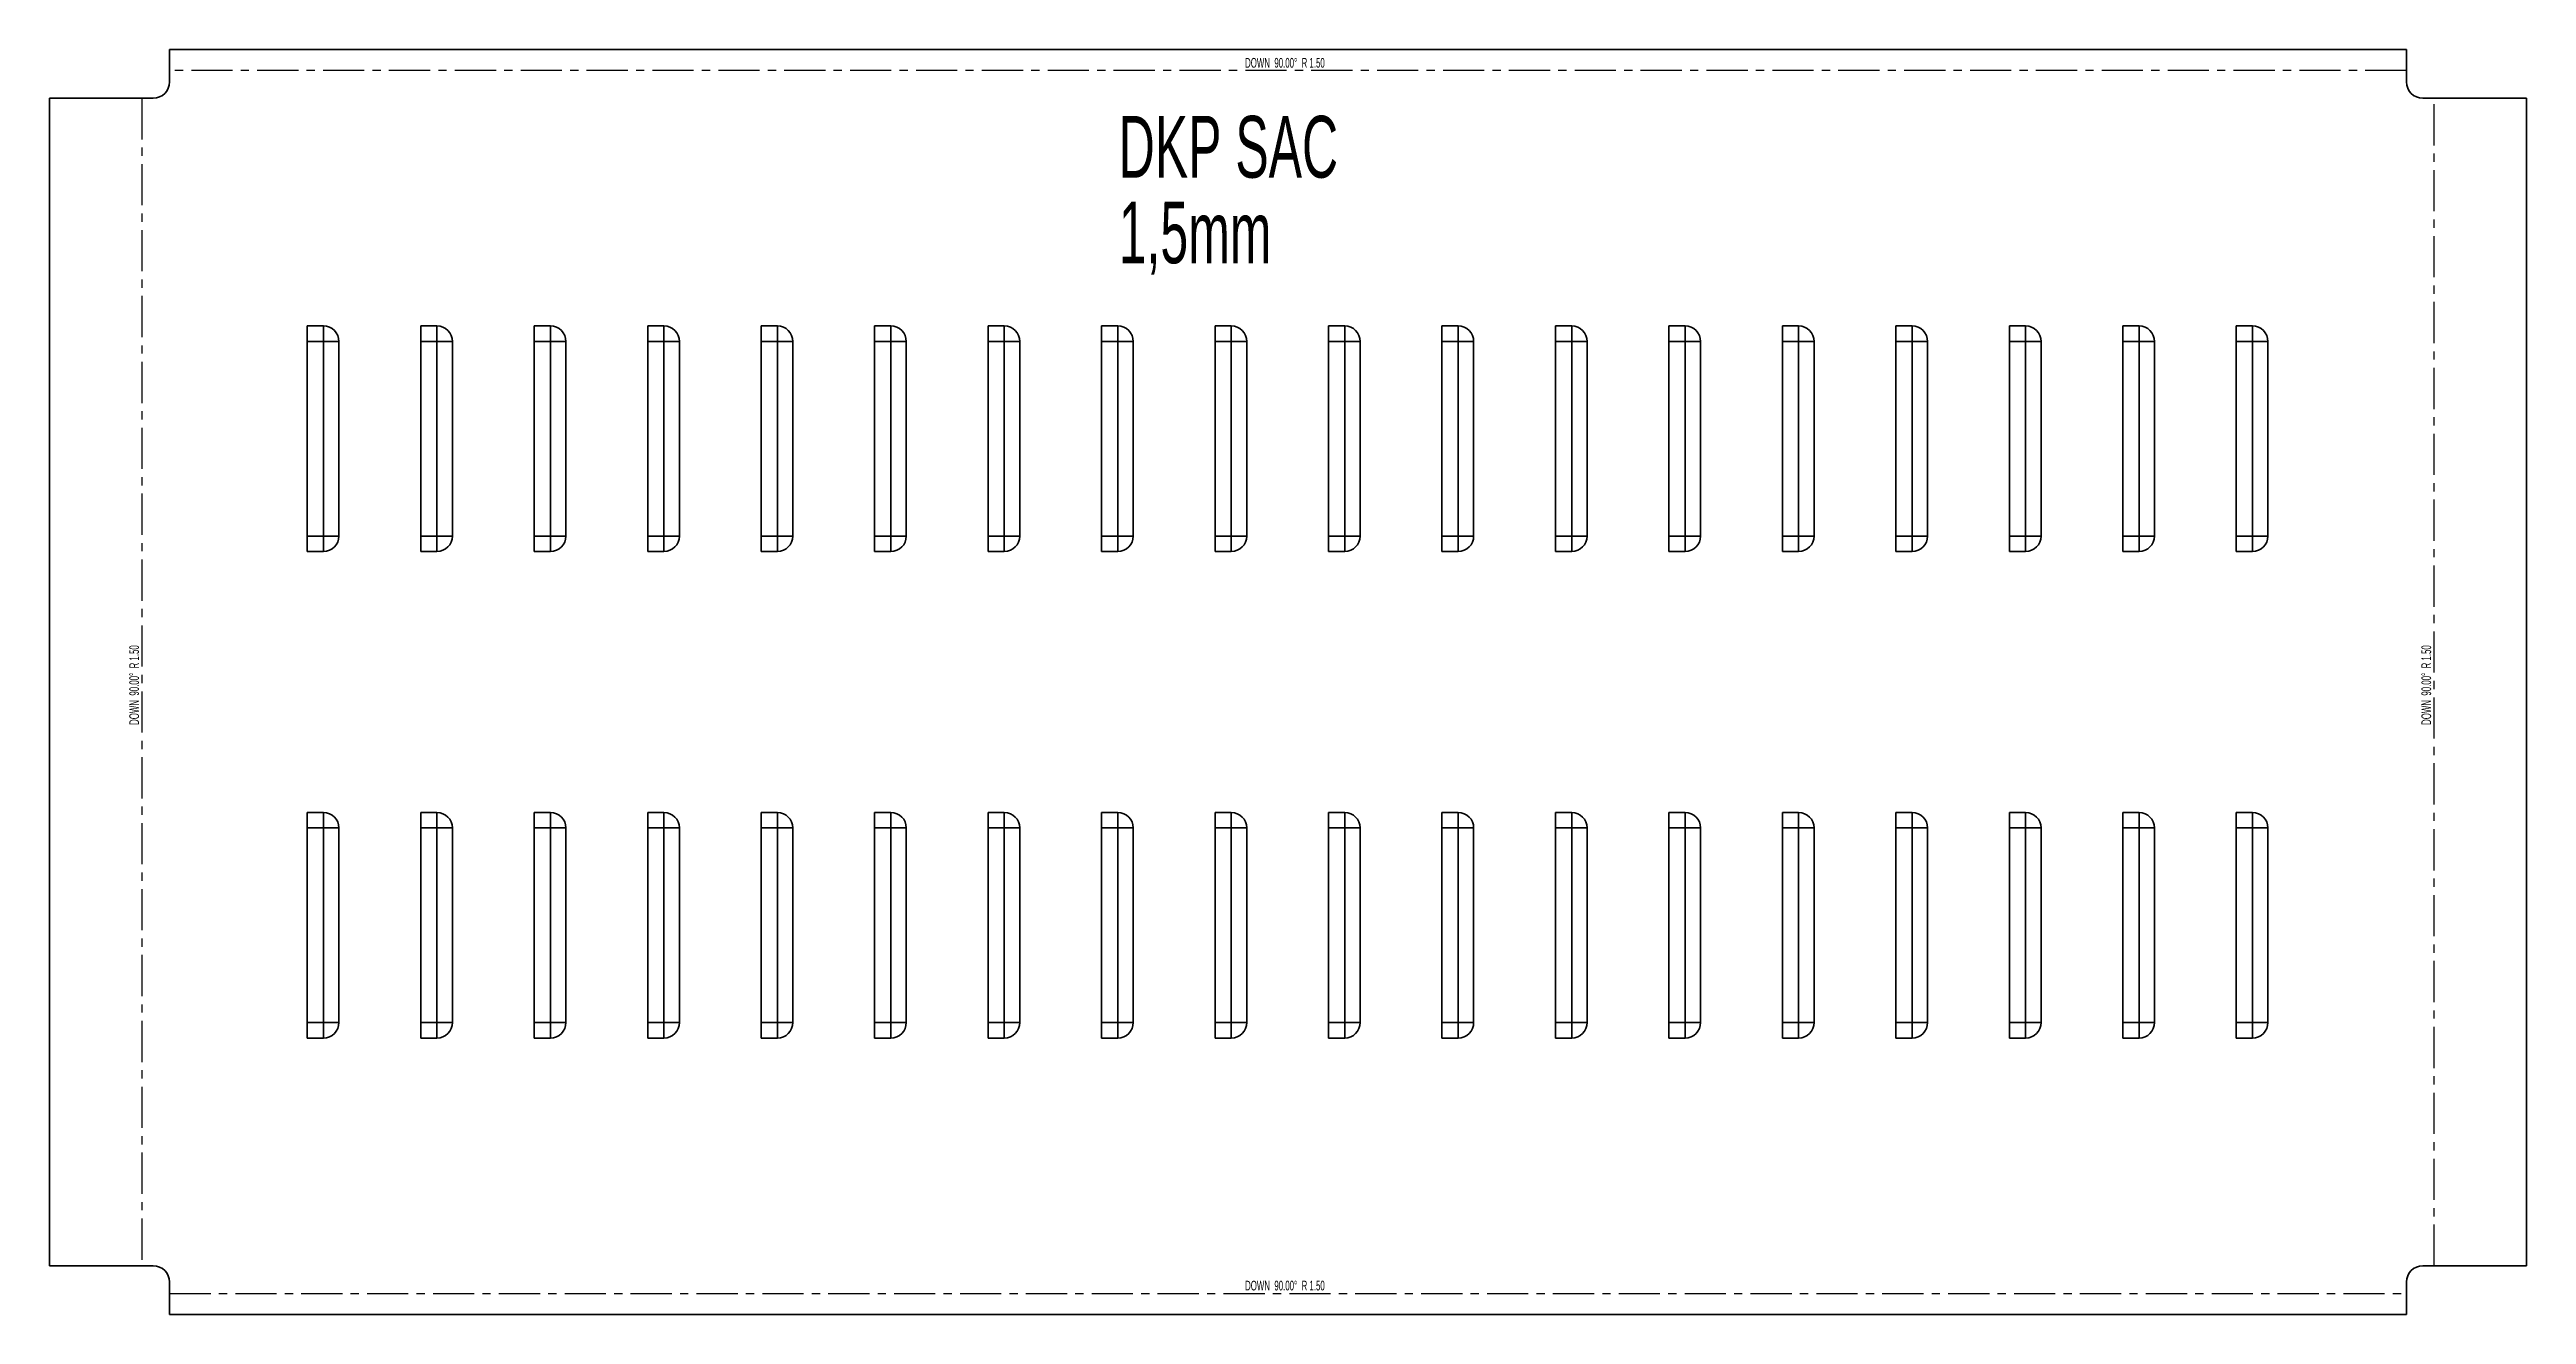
# Model space of a CAD drawing. Header units: millimetres. Extents: x -236 to 528, y 226 to 616.
import ezdxf

# ---------------------------------------------------------------- set-up
doc = ezdxf.new("R2010")
doc.units = ezdxf.units.MM
doc.linetypes.add('CENTERX2', pattern=[20.32, 12.7, -2.54, 2.54, -2.54])
doc.styles.add('SLDTEXTSTYLE0', font='TXT', dxfattribs={"width": 0.605})

# ---------------------------------------------------------------- blocks, each defined once
blk = doc.blocks.new('SW_NOTE_0')
at = {"color": 0, "linetype": 'Continuous', "lineweight": 0, "char_height": 19.05, "attachment_point": 1, "style": 'SLDTEXTSTYLE0'}
for s, insert in [('DKP SAC', (0, 24.56)), ('1,5mm', (0, -1.84))]:
    blk.add_mtext(s, dxfattribs=dict(at, insert=insert))

msp = doc.modelspace()

# ---------------------------------------------------------------- linework, layer by layer
at = {"color": 7, "linetype": 'Continuous', "lineweight": 35}
for p, q in [((-198.86, 615.64), (-198.86, 605.64)), ((-198.86, 615.64), (491.14, 615.64)), ((491.14, 605.64), (491.14, 615.64)), ((-235.86, 600.64), (-235.86, 240.64)), ((-203.86, 600.64), (-235.86, 600.64)), ((528.14, 600.64), (496.14, 600.64)), ((528.14, 240.64), (528.14, 600.64)), ((-156.36, 525.64), (-156.36, 530.41)), ((-156.36, 530.41), (-151.36, 530.41)), ((-151.36, 525.64), (-151.36, 530.41)), ((-121.36, 525.64), (-121.36, 530.41)), ((-121.36, 530.41), (-116.36, 530.41)), ((-116.36, 525.64), (-116.36, 530.41)), ((-86.36, 525.64), (-86.36, 530.41)), ((-86.36, 530.41), (-81.36, 530.41)), ((-81.36, 525.64), (-81.36, 530.41)), ((-51.36, 525.64), (-51.36, 530.41)), ((-51.36, 530.41), (-46.36, 530.41)), ((-46.36, 525.64), (-46.36, 530.41)), ((-16.36, 525.64), (-16.36, 530.41)), ((-16.36, 530.41), (-11.36, 530.41)), ((-11.36, 525.64), (-11.36, 530.41)), ((18.64, 525.64), (18.64, 530.41)), ((18.64, 530.41), (23.64, 530.41)), ((23.64, 525.64), (23.64, 530.41)), ((53.64, 525.64), (53.64, 530.41)), ((53.64, 530.41), (58.64, 530.41)), ((58.64, 525.64), (58.64, 530.41)), ((88.64, 525.64), (88.64, 530.41)), ((88.64, 530.41), (93.64, 530.41)), ((93.64, 525.64), (93.64, 530.41)), ((123.64, 525.64), (123.64, 530.41)), ((123.64, 530.41), (128.64, 530.41)), ((128.64, 525.64), (128.64, 530.41)), ((158.64, 525.64), (158.64, 530.41)), ((158.64, 530.41), (163.64, 530.41)), ((163.64, 525.64), (163.64, 530.41)), ((193.64, 525.64), (193.64, 530.41)), ((193.64, 530.41), (198.64, 530.41)), ((198.64, 525.64), (198.64, 530.41)), ((228.64, 525.64), (228.64, 530.41)), ((228.64, 530.41), (233.64, 530.41)), ((233.64, 525.64), (233.64, 530.41)), ((263.64, 525.64), (263.64, 530.41)), ((263.64, 530.41), (268.64, 530.41)), ((268.64, 525.64), (268.64, 530.41)), ((298.64, 525.64), (298.64, 530.41)), ((298.64, 530.41), (303.64, 530.41)), ((303.64, 525.64), (303.64, 530.41)), ((333.64, 525.64), (333.64, 530.41)), ((333.64, 530.41), (338.64, 530.41)), ((338.64, 525.64), (338.64, 530.41)), ((368.64, 525.64), (368.64, 530.41)), ((368.64, 530.41), (373.64, 530.41)), ((373.64, 525.64), (373.64, 530.41)), ((403.64, 525.64), (403.64, 530.41)), ((403.64, 530.41), (408.64, 530.41)), ((408.64, 525.64), (408.64, 530.41)), ((438.64, 525.64), (438.64, 530.41)), ((438.64, 530.41), (443.64, 530.41)), ((443.64, 525.64), (443.64, 530.41)), ((-156.36, 525.64), (-151.36, 525.64)), ((-156.36, 465.64), (-156.36, 525.64)), ((-151.36, 465.64), (-151.36, 525.64)), ((-151.36, 525.64), (-146.59, 525.64)), ((-146.59, 465.64), (-146.59, 525.64)), ((-121.36, 525.64), (-116.36, 525.64)), ((-121.36, 465.64), (-121.36, 525.64)), ((-116.36, 465.64), (-116.36, 525.64)), ((-116.36, 525.64), (-111.59, 525.64)), ((-111.59, 465.64), (-111.59, 525.64)), ((-86.36, 525.64), (-81.36, 525.64)), ((-86.36, 465.64), (-86.36, 525.64)), ((-81.36, 465.64), (-81.36, 525.64)), ((-81.36, 525.64), (-76.59, 525.64)), ((-76.59, 465.64), (-76.59, 525.64)), ((-51.36, 525.64), (-46.36, 525.64)), ((-51.36, 465.64), (-51.36, 525.64)), ((-46.36, 465.64), (-46.36, 525.64)), ((-46.36, 525.64), (-41.59, 525.64)), ((-41.59, 465.64), (-41.59, 525.64)), ((-16.36, 525.64), (-11.36, 525.64)), ((-16.36, 465.64), (-16.36, 525.64)), ((-11.36, 465.64), (-11.36, 525.64)), ((-11.36, 525.64), (-6.59, 525.64)), ((-6.59, 465.64), (-6.59, 525.64)), ((18.64, 525.64), (23.64, 525.64)), ((18.64, 465.64), (18.64, 525.64)), ((23.64, 465.64), (23.64, 525.64)), ((23.64, 525.64), (28.41, 525.64)), ((28.41, 465.64), (28.41, 525.64)), ((53.64, 525.64), (58.64, 525.64)), ((53.64, 465.64), (53.64, 525.64)), ((58.64, 465.64), (58.64, 525.64)), ((58.64, 525.64), (63.41, 525.64)), ((63.41, 465.64), (63.41, 525.64)), ((88.64, 525.64), (93.64, 525.64)), ((88.64, 465.64), (88.64, 525.64)), ((93.64, 465.64), (93.64, 525.64)), ((93.64, 525.64), (98.41, 525.64)), ((98.41, 465.64), (98.41, 525.64)), ((123.64, 525.64), (128.64, 525.64)), ((123.64, 465.64), (123.64, 525.64)), ((128.64, 465.64), (128.64, 525.64)), ((128.64, 525.64), (133.41, 525.64)), ((133.41, 465.64), (133.41, 525.64)), ((158.64, 525.64), (163.64, 525.64)), ((158.64, 465.64), (158.64, 525.64)), ((163.64, 465.64), (163.64, 525.64)), ((163.64, 525.64), (168.41, 525.64)), ((168.41, 465.64), (168.41, 525.64)), ((193.64, 525.64), (198.64, 525.64)), ((193.64, 465.64), (193.64, 525.64)), ((198.64, 465.64), (198.64, 525.64)), ((198.64, 525.64), (203.41, 525.64)), ((203.41, 465.64), (203.41, 525.64)), ((228.64, 525.64), (233.64, 525.64)), ((228.64, 465.64), (228.64, 525.64)), ((233.64, 465.64), (233.64, 525.64)), ((233.64, 525.64), (238.41, 525.64)), ((238.41, 465.64), (238.41, 525.64)), ((263.64, 525.64), (268.64, 525.64)), ((263.64, 465.64), (263.64, 525.64)), ((268.64, 465.64), (268.64, 525.64)), ((268.64, 525.64), (273.41, 525.64)), ((273.41, 465.64), (273.41, 525.64)), ((298.64, 525.64), (303.64, 525.64)), ((298.64, 465.64), (298.64, 525.64)), ((303.64, 465.64), (303.64, 525.64)), ((303.64, 525.64), (308.41, 525.64)), ((308.41, 465.64), (308.41, 525.64)), ((333.64, 525.64), (338.64, 525.64)), ((333.64, 465.64), (333.64, 525.64)), ((338.64, 465.64), (338.64, 525.64)), ((338.64, 525.64), (343.41, 525.64)), ((343.41, 465.64), (343.41, 525.64)), ((368.64, 525.64), (373.64, 525.64)), ((368.64, 465.64), (368.64, 525.64)), ((373.64, 465.64), (373.64, 525.64)), ((373.64, 525.64), (378.41, 525.64)), ((378.41, 465.64), (378.41, 525.64)), ((403.64, 525.64), (408.64, 525.64)), ((403.64, 465.64), (403.64, 525.64)), ((408.64, 465.64), (408.64, 525.64)), ((408.64, 525.64), (413.41, 525.64)), ((413.41, 465.64), (413.41, 525.64)), ((438.64, 525.64), (443.64, 525.64)), ((438.64, 465.64), (438.64, 525.64)), ((443.64, 465.64), (443.64, 525.64)), ((443.64, 525.64), (448.41, 525.64)), ((448.41, 465.64), (448.41, 525.64)), ((-156.36, 460.87), (-156.36, 465.64)), ((-156.36, 465.64), (-151.36, 465.64)), ((-156.36, 460.87), (-151.36, 460.87)), ((-151.36, 460.87), (-151.36, 465.64)), ((-151.36, 465.64), (-146.59, 465.64)), ((-121.36, 460.87), (-121.36, 465.64)), ((-121.36, 465.64), (-116.36, 465.64)), ((-121.36, 460.87), (-116.36, 460.87)), ((-116.36, 465.64), (-111.59, 465.64)), ((-116.36, 460.87), (-116.36, 465.64)), ((-86.36, 460.87), (-86.36, 465.64)), ((-86.36, 465.64), (-81.36, 465.64)), ((-86.36, 460.87), (-81.36, 460.87)), ((-81.36, 460.87), (-81.36, 465.64)), ((-81.36, 465.64), (-76.59, 465.64)), ((-51.36, 460.87), (-51.36, 465.64)), ((-51.36, 465.64), (-46.36, 465.64)), ((-51.36, 460.87), (-46.36, 460.87)), ((-46.36, 465.64), (-41.59, 465.64)), ((-46.36, 460.87), (-46.36, 465.64)), ((-16.36, 460.87), (-16.36, 465.64)), ((-16.36, 465.64), (-11.36, 465.64)), ((-16.36, 460.87), (-11.36, 460.87)), ((-11.36, 460.87), (-11.36, 465.64)), ((-11.36, 465.64), (-6.59, 465.64)), ((18.64, 460.87), (18.64, 465.64)), ((18.64, 465.64), (23.64, 465.64)), ((18.64, 460.87), (23.64, 460.87)), ((23.64, 460.87), (23.64, 465.64)), ((23.64, 465.64), (28.41, 465.64)), ((53.64, 460.87), (53.64, 465.64)), ((53.64, 465.64), (58.64, 465.64)), ((53.64, 460.87), (58.64, 460.87)), ((58.64, 465.64), (63.41, 465.64)), ((58.64, 460.87), (58.64, 465.64)), ((88.64, 460.87), (88.64, 465.64)), ((88.64, 465.64), (93.64, 465.64)), ((88.64, 460.87), (93.64, 460.87)), ((93.64, 465.64), (98.41, 465.64)), ((93.64, 460.87), (93.64, 465.64)), ((123.64, 460.87), (123.64, 465.64)), ((123.64, 465.64), (128.64, 465.64)), ((123.64, 460.87), (128.64, 460.87)), ((128.64, 460.87), (128.64, 465.64)), ((128.64, 465.64), (133.41, 465.64)), ((158.64, 460.87), (158.64, 465.64)), ((158.64, 465.64), (163.64, 465.64)), ((158.64, 460.87), (163.64, 460.87)), ((163.64, 460.87), (163.64, 465.64)), ((163.64, 465.64), (168.41, 465.64)), ((193.64, 460.87), (193.64, 465.64)), ((193.64, 465.64), (198.64, 465.64)), ((193.64, 460.87), (198.64, 460.87)), ((198.64, 460.87), (198.64, 465.64)), ((198.64, 465.64), (203.41, 465.64)), ((228.64, 460.87), (228.64, 465.64)), ((228.64, 465.64), (233.64, 465.64)), ((228.64, 460.87), (233.64, 460.87)), ((233.64, 460.87), (233.64, 465.64)), ((233.64, 465.64), (238.41, 465.64)), ((263.64, 460.87), (263.64, 465.64)), ((263.64, 465.64), (268.64, 465.64)), ((263.64, 460.87), (268.64, 460.87)), ((268.64, 465.64), (273.41, 465.64)), ((268.64, 460.87), (268.64, 465.64)), ((298.64, 460.87), (298.64, 465.64)), ((298.64, 465.64), (303.64, 465.64)), ((298.64, 460.87), (303.64, 460.87)), ((303.64, 465.64), (308.41, 465.64)), ((303.64, 460.87), (303.64, 465.64)), ((333.64, 460.87), (333.64, 465.64)), ((333.64, 465.64), (338.64, 465.64)), ((333.64, 460.87), (338.64, 460.87)), ((338.64, 465.64), (343.41, 465.64)), ((338.64, 460.87), (338.64, 465.64)), ((368.64, 460.87), (368.64, 465.64)), ((368.64, 465.64), (373.64, 465.64)), ((368.64, 460.87), (373.64, 460.87)), ((373.64, 460.87), (373.64, 465.64)), ((373.64, 465.64), (378.41, 465.64)), ((403.64, 460.87), (403.64, 465.64)), ((403.64, 465.64), (408.64, 465.64)), ((403.64, 460.87), (408.64, 460.87)), ((408.64, 460.87), (408.64, 465.64)), ((408.64, 465.64), (413.41, 465.64)), ((438.64, 460.87), (438.64, 465.64)), ((438.64, 465.64), (443.64, 465.64)), ((438.64, 460.87), (443.64, 460.87)), ((443.64, 465.64), (448.41, 465.64)), ((443.64, 460.87), (443.64, 465.64)), ((-156.36, 375.64), (-156.36, 380.41)), ((-156.36, 380.41), (-151.36, 380.41)), ((-156.36, 375.64), (-151.36, 375.64)), ((-156.36, 315.64), (-156.36, 375.64)), ((-151.36, 375.64), (-151.36, 380.41)), ((-151.36, 315.64), (-151.36, 375.64)), ((-151.36, 375.64), (-146.59, 375.64)), ((-146.59, 315.64), (-146.59, 375.64)), ((-121.36, 375.64), (-121.36, 380.41)), ((-121.36, 380.41), (-116.36, 380.41)), ((-121.36, 375.64), (-116.36, 375.64)), ((-121.36, 315.64), (-121.36, 375.64)), ((-116.36, 375.64), (-116.36, 380.41)), ((-116.36, 315.64), (-116.36, 375.64)), ((-116.36, 375.64), (-111.59, 375.64)), ((-111.59, 315.64), (-111.59, 375.64)), ((-86.36, 375.64), (-86.36, 380.41)), ((-86.36, 380.41), (-81.36, 380.41)), ((-86.36, 375.64), (-81.36, 375.64)), ((-86.36, 315.64), (-86.36, 375.64)), ((-81.36, 375.64), (-81.36, 380.41)), ((-81.36, 315.64), (-81.36, 375.64)), ((-81.36, 375.64), (-76.59, 375.64)), ((-76.59, 315.64), (-76.59, 375.64)), ((-51.36, 375.64), (-51.36, 380.41)), ((-51.36, 380.41), (-46.36, 380.41)), ((-51.36, 375.64), (-46.36, 375.64)), ((-51.36, 315.64), (-51.36, 375.64)), ((-46.36, 375.64), (-46.36, 380.41)), ((-46.36, 315.64), (-46.36, 375.64)), ((-46.36, 375.64), (-41.59, 375.64)), ((-41.59, 315.64), (-41.59, 375.64)), ((-16.36, 375.64), (-16.36, 380.41)), ((-16.36, 380.41), (-11.36, 380.41)), ((-16.36, 375.64), (-11.36, 375.64)), ((-16.36, 315.64), (-16.36, 375.64)), ((-11.36, 375.64), (-11.36, 380.41)), ((-11.36, 315.64), (-11.36, 375.64)), ((-11.36, 375.64), (-6.59, 375.64)), ((-6.59, 315.64), (-6.59, 375.64)), ((18.64, 375.64), (18.64, 380.41)), ((18.64, 380.41), (23.64, 380.41)), ((18.64, 375.64), (23.64, 375.64)), ((18.64, 315.64), (18.64, 375.64)), ((23.64, 375.64), (23.64, 380.41)), ((23.64, 315.64), (23.64, 375.64)), ((23.64, 375.64), (28.41, 375.64)), ((28.41, 315.64), (28.41, 375.64)), ((53.64, 375.64), (53.64, 380.41)), ((53.64, 380.41), (58.64, 380.41)), ((53.64, 375.64), (58.64, 375.64)), ((53.64, 315.64), (53.64, 375.64)), ((58.64, 375.64), (58.64, 380.41)), ((58.64, 315.64), (58.64, 375.64)), ((58.64, 375.64), (63.41, 375.64)), ((63.41, 315.64), (63.41, 375.64)), ((88.64, 375.64), (88.64, 380.41)), ((88.64, 380.41), (93.64, 380.41)), ((88.64, 375.64), (93.64, 375.64)), ((88.64, 315.64), (88.64, 375.64)), ((93.64, 375.64), (93.64, 380.41)), ((93.64, 315.64), (93.64, 375.64)), ((93.64, 375.64), (98.41, 375.64)), ((98.41, 315.64), (98.41, 375.64)), ((123.64, 375.64), (123.64, 380.41)), ((123.64, 380.41), (128.64, 380.41)), ((123.64, 375.64), (128.64, 375.64)), ((123.64, 315.64), (123.64, 375.64)), ((128.64, 375.64), (128.64, 380.41)), ((128.64, 315.64), (128.64, 375.64)), ((128.64, 375.64), (133.41, 375.64)), ((133.41, 315.64), (133.41, 375.64)), ((158.64, 375.64), (158.64, 380.41)), ((158.64, 380.41), (163.64, 380.41)), ((158.64, 375.64), (163.64, 375.64)), ((158.64, 315.64), (158.64, 375.64)), ((163.64, 375.64), (163.64, 380.41)), ((163.64, 315.64), (163.64, 375.64)), ((163.64, 375.64), (168.41, 375.64)), ((168.41, 315.64), (168.41, 375.64)), ((193.64, 375.64), (193.64, 380.41)), ((193.64, 380.41), (198.64, 380.41)), ((193.64, 375.64), (198.64, 375.64)), ((193.64, 315.64), (193.64, 375.64)), ((198.64, 375.64), (198.64, 380.41)), ((198.64, 315.64), (198.64, 375.64)), ((198.64, 375.64), (203.41, 375.64)), ((203.41, 315.64), (203.41, 375.64)), ((228.64, 375.64), (228.64, 380.41)), ((228.64, 380.41), (233.64, 380.41)), ((228.64, 375.64), (233.64, 375.64)), ((228.64, 315.64), (228.64, 375.64)), ((233.64, 375.64), (233.64, 380.41)), ((233.64, 315.64), (233.64, 375.64)), ((233.64, 375.64), (238.41, 375.64)), ((238.41, 315.64), (238.41, 375.64)), ((263.64, 375.64), (263.64, 380.41)), ((263.64, 380.41), (268.64, 380.41)), ((263.64, 375.64), (268.64, 375.64)), ((263.64, 315.64), (263.64, 375.64)), ((268.64, 375.64), (268.64, 380.41)), ((268.64, 315.64), (268.64, 375.64)), ((268.64, 375.64), (273.41, 375.64)), ((273.41, 315.64), (273.41, 375.64)), ((298.64, 375.64), (298.64, 380.41)), ((298.64, 380.41), (303.64, 380.41)), ((298.64, 375.64), (303.64, 375.64)), ((298.64, 315.64), (298.64, 375.64)), ((303.64, 375.64), (303.64, 380.41)), ((303.64, 315.64), (303.64, 375.64)), ((303.64, 375.64), (308.41, 375.64)), ((308.41, 315.64), (308.41, 375.64)), ((333.64, 375.64), (333.64, 380.41)), ((333.64, 380.41), (338.64, 380.41)), ((333.64, 375.64), (338.64, 375.64)), ((333.64, 315.64), (333.64, 375.64)), ((338.64, 375.64), (338.64, 380.41)), ((338.64, 315.64), (338.64, 375.64)), ((338.64, 375.64), (343.41, 375.64)), ((343.41, 315.64), (343.41, 375.64)), ((368.64, 375.64), (368.64, 380.41)), ((368.64, 380.41), (373.64, 380.41)), ((368.64, 375.64), (373.64, 375.64)), ((368.64, 315.64), (368.64, 375.64)), ((373.64, 375.64), (373.64, 380.41)), ((373.64, 315.64), (373.64, 375.64)), ((373.64, 375.64), (378.41, 375.64)), ((378.41, 315.64), (378.41, 375.64)), ((403.64, 375.64), (403.64, 380.41)), ((403.64, 380.41), (408.64, 380.41)), ((403.64, 375.64), (408.64, 375.64)), ((403.64, 315.64), (403.64, 375.64)), ((408.64, 375.64), (408.64, 380.41)), ((408.64, 315.64), (408.64, 375.64)), ((408.64, 375.64), (413.41, 375.64)), ((413.41, 315.64), (413.41, 375.64)), ((438.64, 375.64), (438.64, 380.41)), ((438.64, 380.41), (443.64, 380.41)), ((438.64, 375.64), (443.64, 375.64)), ((438.64, 315.64), (438.64, 375.64)), ((443.64, 375.64), (443.64, 380.41)), ((443.64, 315.64), (443.64, 375.64)), ((443.64, 375.64), (448.41, 375.64)), ((448.41, 315.64), (448.41, 375.64)), ((-156.36, 310.87), (-156.36, 315.64)), ((-156.36, 315.64), (-151.36, 315.64)), ((-151.36, 310.87), (-151.36, 315.64)), ((-151.36, 315.64), (-146.59, 315.64)), ((-121.36, 310.87), (-121.36, 315.64)), ((-121.36, 315.64), (-116.36, 315.64)), ((-116.36, 315.64), (-111.59, 315.64)), ((-116.36, 310.87), (-116.36, 315.64)), ((-86.36, 310.87), (-86.36, 315.64)), ((-86.36, 315.64), (-81.36, 315.64)), ((-81.36, 315.64), (-76.59, 315.64)), ((-81.36, 310.87), (-81.36, 315.64)), ((-51.36, 310.87), (-51.36, 315.64)), ((-51.36, 315.64), (-46.36, 315.64)), ((-46.36, 315.64), (-41.59, 315.64)), ((-46.36, 310.87), (-46.36, 315.64)), ((-16.36, 310.87), (-16.36, 315.64)), ((-16.36, 315.64), (-11.36, 315.64)), ((-11.36, 315.64), (-6.59, 315.64)), ((-11.36, 310.87), (-11.36, 315.64)), ((18.64, 310.87), (18.64, 315.64)), ((18.64, 315.64), (23.64, 315.64)), ((23.64, 315.64), (28.41, 315.64)), ((23.64, 310.87), (23.64, 315.64)), ((53.64, 310.87), (53.64, 315.64)), ((53.64, 315.64), (58.64, 315.64)), ((58.64, 315.64), (63.41, 315.64)), ((58.64, 310.87), (58.64, 315.64)), ((88.64, 310.87), (88.64, 315.64)), ((88.64, 315.64), (93.64, 315.64)), ((93.64, 315.64), (98.41, 315.64)), ((93.64, 310.87), (93.64, 315.64)), ((123.64, 310.87), (123.64, 315.64)), ((123.64, 315.64), (128.64, 315.64)), ((128.64, 310.87), (128.64, 315.64)), ((128.64, 315.64), (133.41, 315.64)), ((158.64, 310.87), (158.64, 315.64)), ((158.64, 315.64), (163.64, 315.64)), ((163.64, 315.64), (168.41, 315.64)), ((163.64, 310.87), (163.64, 315.64)), ((193.64, 310.87), (193.64, 315.64)), ((193.64, 315.64), (198.64, 315.64)), ((198.64, 315.64), (203.41, 315.64)), ((198.64, 310.87), (198.64, 315.64)), ((228.64, 310.87), (228.64, 315.64)), ((228.64, 315.64), (233.64, 315.64)), ((233.64, 310.87), (233.64, 315.64)), ((233.64, 315.64), (238.41, 315.64)), ((263.64, 310.87), (263.64, 315.64)), ((263.64, 315.64), (268.64, 315.64)), ((268.64, 315.64), (273.41, 315.64)), ((268.64, 310.87), (268.64, 315.64)), ((298.64, 310.87), (298.64, 315.64)), ((298.64, 315.64), (303.64, 315.64)), ((303.64, 315.64), (308.41, 315.64)), ((303.64, 310.87), (303.64, 315.64)), ((333.64, 310.87), (333.64, 315.64)), ((333.64, 315.64), (338.64, 315.64)), ((338.64, 310.87), (338.64, 315.64)), ((338.64, 315.64), (343.41, 315.64)), ((368.64, 310.87), (368.64, 315.64)), ((368.64, 315.64), (373.64, 315.64)), ((373.64, 310.87), (373.64, 315.64)), ((373.64, 315.64), (378.41, 315.64)), ((403.64, 310.87), (403.64, 315.64)), ((403.64, 315.64), (408.64, 315.64)), ((408.64, 315.64), (413.41, 315.64)), ((408.64, 310.87), (408.64, 315.64)), ((438.64, 310.87), (438.64, 315.64)), ((438.64, 315.64), (443.64, 315.64)), ((443.64, 315.64), (448.41, 315.64)), ((443.64, 310.87), (443.64, 315.64)), ((-156.36, 310.87), (-151.36, 310.87)), ((-121.36, 310.87), (-116.36, 310.87)), ((-86.36, 310.87), (-81.36, 310.87)), ((-51.36, 310.87), (-46.36, 310.87)), ((-16.36, 310.87), (-11.36, 310.87)), ((18.64, 310.87), (23.64, 310.87)), ((53.64, 310.87), (58.64, 310.87)), ((88.64, 310.87), (93.64, 310.87)), ((123.64, 310.87), (128.64, 310.87)), ((158.64, 310.87), (163.64, 310.87)), ((193.64, 310.87), (198.64, 310.87)), ((228.64, 310.87), (233.64, 310.87)), ((263.64, 310.87), (268.64, 310.87)), ((298.64, 310.87), (303.64, 310.87)), ((333.64, 310.87), (338.64, 310.87)), ((368.64, 310.87), (373.64, 310.87)), ((403.64, 310.87), (408.64, 310.87)), ((438.64, 310.87), (443.64, 310.87)), ((-235.86, 240.64), (-203.86, 240.64)), ((496.14, 240.64), (528.14, 240.64)), ((-198.86, 235.64), (-198.86, 225.64)), ((491.14, 225.64), (491.14, 235.64)), ((491.14, 225.64), (-198.86, 225.64))]:
    msp.add_line(p, q, dxfattribs=at)
at = {"color": 7, "linetype": 'CENTERX2'}
for p, q in [((491.14, 609.14), (-198.86, 609.14)), ((-207.36, 600.64), (-207.36, 240.64)), ((499.64, 240.64), (499.64, 600.64)), ((-198.86, 232.14), (491.14, 232.14))]:
    msp.add_line(p, q, dxfattribs=at)
at = {"color": 7, "linetype": 'Continuous', "lineweight": 35}
for centre, radius, start, end in [((-203.86, 605.64), 5, 270, 0), ((496.14, 605.64), 5, 180, 270), ((-151.36, 525.64), 4.77, 0, 90), ((-116.36, 525.64), 4.77, 0, 90), ((-81.36, 525.64), 4.77, 0, 90), ((-46.36, 525.64), 4.77, 0, 90), ((-11.36, 525.64), 4.77, 0, 90), ((23.64, 525.64), 4.77, 0, 90), ((58.64, 525.64), 4.77, 0, 90), ((93.64, 525.64), 4.77, 0, 90), ((128.64, 525.64), 4.77, 0, 90), ((163.64, 525.64), 4.77, 0, 90), ((198.64, 525.64), 4.77, 0, 90), ((233.64, 525.64), 4.77, 0, 90), ((268.64, 525.64), 4.77, 0, 90), ((303.64, 525.64), 4.77, 0, 90), ((338.64, 525.64), 4.77, 0, 90), ((373.64, 525.64), 4.77, 0, 90), ((408.64, 525.64), 4.77, 0, 90), ((443.64, 525.64), 4.77, 0, 90), ((-151.36, 465.64), 4.77, 270, 0), ((-116.36, 465.64), 4.77, 270, 0), ((-81.36, 465.64), 4.77, 270, 0), ((-46.36, 465.64), 4.77, 270, 0), ((-11.36, 465.64), 4.77, 270, 0), ((23.64, 465.64), 4.77, 270, 0), ((58.64, 465.64), 4.77, 270, 0), ((93.64, 465.64), 4.77, 270, 0), ((128.64, 465.64), 4.77, 270, 0), ((163.64, 465.64), 4.77, 270, 0), ((198.64, 465.64), 4.77, 270, 0), ((233.64, 465.64), 4.77, 270, 0), ((268.64, 465.64), 4.77, 270, 0), ((303.64, 465.64), 4.77, 270, 0), ((338.64, 465.64), 4.77, 270, 0), ((373.64, 465.64), 4.77, 270, 0), ((408.64, 465.64), 4.77, 270, 0), ((443.64, 465.64), 4.77, 270, 0), ((-151.36, 375.64), 4.77, 0, 90), ((-116.36, 375.64), 4.77, 0, 90), ((-81.36, 375.64), 4.77, 0, 90), ((-46.36, 375.64), 4.77, 0, 90), ((-11.36, 375.64), 4.77, 0, 90), ((23.64, 375.64), 4.77, 0, 90), ((58.64, 375.64), 4.77, 0, 90), ((93.64, 375.64), 4.77, 0, 90), ((128.64, 375.64), 4.77, 0, 90), ((163.64, 375.64), 4.77, 0, 90), ((198.64, 375.64), 4.77, 0, 90), ((233.64, 375.64), 4.77, 0, 90), ((268.64, 375.64), 4.77, 0, 90), ((303.64, 375.64), 4.77, 0, 90), ((338.64, 375.64), 4.77, 0, 90), ((373.64, 375.64), 4.77, 0, 90), ((408.64, 375.64), 4.77, 0, 90), ((443.64, 375.64), 4.77, 0, 90), ((-151.36, 315.64), 4.77, 270, 0), ((-116.36, 315.64), 4.77, 270, 0), ((-81.36, 315.64), 4.77, 270, 0), ((-46.36, 315.64), 4.77, 270, 0), ((-11.36, 315.64), 4.77, 270, 0), ((23.64, 315.64), 4.77, 270, 0), ((58.64, 315.64), 4.77, 270, 0), ((93.64, 315.64), 4.77, 270, 0), ((128.64, 315.64), 4.77, 270, 0), ((163.64, 315.64), 4.77, 270, 0), ((198.64, 315.64), 4.77, 270, 0), ((233.64, 315.64), 4.77, 270, 0), ((268.64, 315.64), 4.77, 270, 360), ((303.64, 315.64), 4.77, 270, 0), ((338.64, 315.64), 4.77, 270, 0), ((373.64, 315.64), 4.77, 270, 0), ((408.64, 315.64), 4.77, 270, 0), ((443.64, 315.64), 4.77, 270, 0), ((-203.86, 235.64), 5, 0, 90), ((496.14, 235.64), 5, 90, 180)]:
    msp.add_arc(centre, radius, start, end, dxfattribs=at)

# ---------------------------------------------------------------- block references
at = {"color": 7, "linetype": 'Continuous', "lineweight": 0}
msp.add_blockref('SW_NOTE_0', (93.93, 570.63), dxfattribs=at)

# ---------------------------------------------------------------- texts
at = {"color": 7, "linetype": 'Continuous', "lineweight": 0, "char_height": 3, "attachment_point": 2, "style": 'SLDTEXTSTYLE0'}
for insert in [(145.19, 613.05), (145.19, 236.04)]:
    msp.add_mtext('DOWN  90.00°  R 1.50', dxfattribs=dict(at, insert=insert))
at = {"color": 7, "linetype": 'Continuous', "lineweight": 0, "char_height": 3, "attachment_point": 2, "rotation": 90, "style": 'SLDTEXTSTYLE0'}
for insert in [(-211.27, 419.69), (495.74, 419.69)]:
    msp.add_mtext('DOWN  90.00°  R 1.50', dxfattribs=dict(at, insert=insert))

doc.saveas('drawing.dxf')
